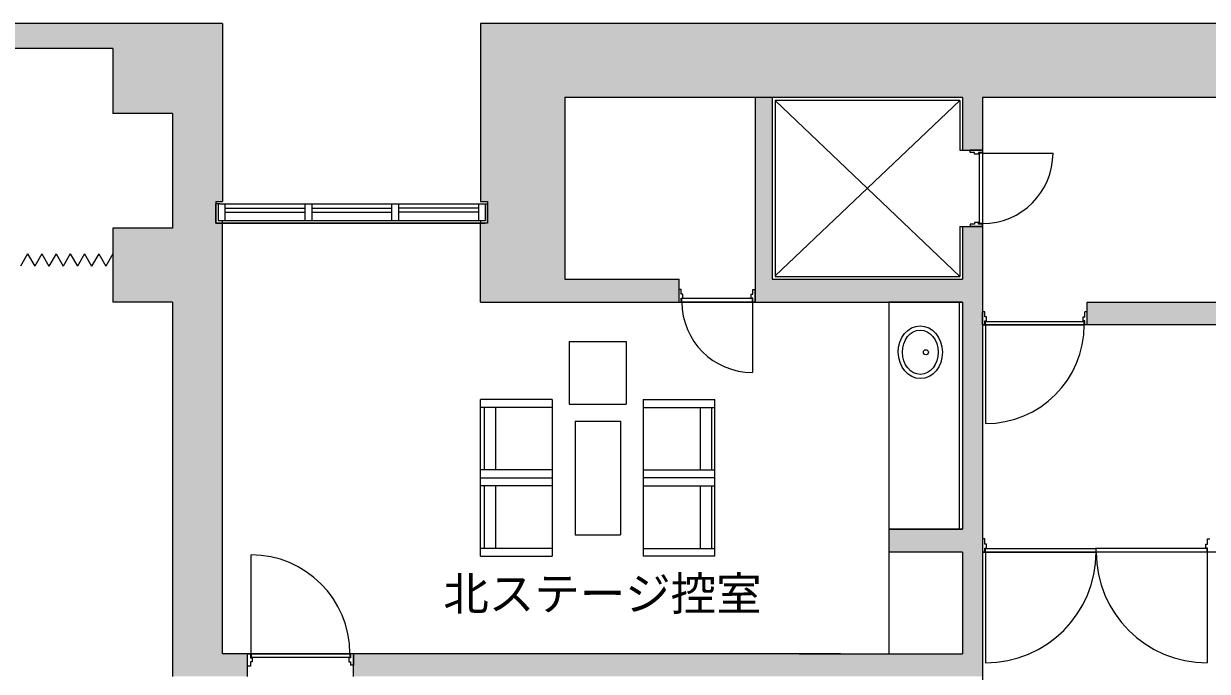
# Model space of a CAD drawing. Units: millimetres, scale not verified. Extents: x -61855 to 52913, y -114842 to -21833.
# Drawn here: x -14927 to -4514, y -32215 to -26515 of the extents above; entities that cross this region are included whole.
import ezdxf
from ezdxf.enums import TextEntityAlignment as Align

# ---------------------------------------------------------------- set-up
doc = ezdxf.new("R2010")
doc.units = ezdxf.units.MM
doc.header["$LTSCALE"] = 200
doc.linetypes.add('DASHED1', pattern=[1.8, 1.2, -0.6])
for name, color, linetype, lineweight in [('0-1_躯体', 7, 'Continuous', 9), ('0-2_建具', 7, 'Continuous', 9), ('0-5_設備機器', 7, 'Continuous', 9), ('0-8_備品', 2, 'Continuous', 5)]:
    doc.layers.add(name, color=color, linetype=linetype, lineweight=lineweight)
doc.layers.add('0-4_室名', color=7, linetype='Continuous')
doc.styles.add('・', font='')
doc.styles.get('・').set_extended_font_data('・')

msp = doc.modelspace()

# ---------------------------------------------------------------- linework, layer by layer
at = {"layer": '0-1_躯体'}
for p, q in [((-13176.8, -26515), (-13176.8, -28080)), ((-10906.8, -26515), (-10906.8, -28080)), ((2513.2, -26515), (-10906.8, -26515)), ((2513.2, -26515), (-10906.8, -26515)), ((-14141.8, -26735), (-19536.8, -26735)), ((-14141.8, -26735), (-14141.8, -27305)), ((-6666.8, -27165), (-10166.8, -27165)), ((-10166.8, -27165), (-10166.8, -28765)), ((-8491.8, -27165), (-8491.8, -28965)), ((-6666.8, -27165), (-6666.8, -27629.4)), ((1833.2, -27165), (-6491.8, -27165)), ((-6491.8, -27165), (-6491.8, -35240)), ((-6691.9, -28739.9), (-8316.8, -27190)), ((-8315.8, -28735.7), (-6691.8, -27190)), ((-13616.8, -27305), (-14141.8, -27305)), ((-13236.8, -28080), (-13236.8, -28270)), ((-13236.8, -28080), (-13176.8, -28080)), ((-10906.8, -28080), (-10846.9, -28080)), ((-10846.9, -28080), (-10846.9, -28270)), ((-10846.9, -28270), (-13236.8, -28270)), ((-13176.8, -32060), (-13176.8, -28270)), ((-10906.8, -28965), (-10906.8, -28270)), ((-6691.8, -28299.2), (-6691.8, -28740)), ((-6691.8, -28299.2), (-6491.8, -28299.2)), ((-6666.8, -28299.2), (-6666.8, -28765)), ((-10166.8, -28765), (-9161.8, -28765)), ((-9161.8, -28965), (-9161.8, -28765)), ((-8316.8, -28740), (-6691.8, -28740)), ((-13616.8, -28965), (-14141.8, -28965)), ((-13616.8, -28965), (-13616.8, -32260)), ((-10906.8, -28965), (-6666.8, -28965)), ((-6666.8, -28965), (-6666.8, -30965)), ((-5571.8, -28965), (-166.8, -28965)), ((-5571.8, -29165), (-5571.8, -28965)), ((-366.8, -29165), (-6491.8, -29165)), ((-7316.8, -30965), (-6666.8, -30965)), ((-7316.8, -30965), (-7316.8, -32060)), ((-6666.8, -31165), (-7316.8, -31165)), ((-6666.8, -31165), (-6666.8, -32060)), ((1489.5, -31165), (-6491.8, -31165)), ((-7740, -32060), (-13176.8, -32060)), ((-12956.8, -32260), (-12956.8, -32060)), ((-12026.8, -32260), (-12026.8, -32060)), ((-8104.2, -32060), (-6666.8, -32060))]:
    msp.add_line(p, q, dxfattribs=at)
for points in [[(-13176.8, -26515), (-39256.8, -26515), (-39256.8, -28080)], [(-8341.8, -27165), (-8341.8, -28765), (-6666.8, -28765)], [(-6691.8, -27190), (-8316.8, -27190), (-8316.8, -28740)], [(-6691.8, -27190), (-6691.8, -27629.4), (-6491.8, -27629.4)], [(-13616.8, -27305), (-13616.8, -28315), (-14141.8, -28315), (-14141.8, -28965)]]:
    msp.add_lwpolyline(points, dxfattribs=at)
at = {"layer": '0-1_躯体', "color": 9}
for points in [[(-13176.8, -26515), (-38291.8, -26515), (-13176.8, -26735), (-38291.8, -26735)], [(-14141.8, -27305), (-13176.8, -27305), (-14141.8, -26515), (-13176.8, -26515)], [(-6491.8, -27165), (-6491.8, -26515), (-10906.8, -27165), (-10906.8, -26515)], [(-10846.9, -28080), (-10846.9, -26515), (-10906.8, -28080), (-10906.8, -26515)], [(2513.2, -26515), (-6491.8, -26515), (2513.2, -27165), (-6491.8, -27165)], [(-10166.8, -28965), (-10166.8, -27165), (-10846.9, -28965), (-10846.9, -27165)], [(-8341.8, -28765), (-8341.8, -27165), (-8491.8, -28765), (-8491.8, -27165)], [(-6491.8, -27629.4), (-6491.8, -27165), (-6666.8, -27629.4), (-6666.8, -27165)], [(-13236.7, -28270), (-13236.7, -27305), (-13616.8, -28270), (-13616.8, -27305)], [(-13176.8, -28080), (-13176.8, -27305), (-13616.8, -28080), (-13616.8, -27305)], [(-13176.8, -28965), (-13176.8, -28315), (-14141.8, -28965), (-14141.8, -28315)], [(-13176.8, -28270), (-13616.8, -28270), (-13176.8, -28315), (-13616.8, -28315)], [(-10906.8, -28965), (-10846.9, -28965), (-10906.8, -28270), (-10846.9, -28270)], [(-6491.8, -28299.2), (-6666.8, -28299.2), (-6491.8, -28965), (-6666.8, -28965)], [(-9161.8, -28965), (-9161.8, -28765), (-10166.8, -28965), (-10166.8, -28765)], [(-6666.8, -28765), (-8491.8, -28765), (-6666.8, -28965), (-8491.8, -28965)], [(-13176.8, -32060), (-13176.8, -28965), (-13616.8, -32060), (-13616.8, -28965)], [(-6491.8, -32260), (-6491.8, -28965), (-6666.8, -32260), (-6666.8, -28965)], [(-366.8, -29165), (-366.8, -28965), (-5571.8, -29165), (-5571.8, -28965)], [(-6666.8, -31165), (-6666.8, -30965), (-7316.8, -31165), (-7316.8, -30965)], [(-12956.8, -32060), (-13616.8, -32060), (-12956.8, -32260), (-13616.8, -32260)], [(-6491.8, -32260), (-6491.8, -32060), (-12026.8, -32260), (-12026.8, -32060)]]:
    msp.add_solid(points, dxfattribs=at)
at = {"layer": '0-2_建具'}
for p, q in [((-6491.8, -27629.2), (-6601.8, -27629.2)), ((-6601.8, -27649.2), (-6601.8, -27629.2)), ((-6526.8, -27664.2), (-6561.8, -27664.2)), ((-6491.8, -27654.2), (-6521.8, -27654.2)), ((-6521.8, -27654.2), (-6521.8, -28274.2)), ((-6491.8, -27629.2), (-6491.8, -27649.2)), ((-6491.8, -27654.2), (-6491.8, -28274.2)), ((-13201.5, -28100), (-13236.7, -28100)), ((-13236.7, -28270), (-13236.7, -28100)), ((-13216.8, -28100), (-13216.8, -28250)), ((-13201.5, -28100), (-10846.9, -28100)), ((-13156.8, -28100), (-13156.8, -28250)), ((-12453.1, -28100), (-12453.1, -28250)), ((-12393.1, -28100), (-12393.1, -28250)), ((-11689.8, -28100), (-11689.8, -28250)), ((-11629.8, -28100), (-11629.8, -28250)), ((-10926.8, -28100), (-10926.8, -28250)), ((-10866.8, -28100), (-10866.8, -28250)), ((-10846.9, -28270), (-10846.9, -28100)), ((-13156.8, -28137.5), (-12453.1, -28137.5)), ((-13156.8, -28175), (-12453.1, -28175)), ((-12393.1, -28137.5), (-11689.8, -28137.5)), ((-12393.1, -28175), (-11689.8, -28175)), ((-10926.8, -28137.5), (-11629.8, -28137.5)), ((-10926.8, -28175), (-11629.8, -28175)), ((-13236.7, -28270), (-10866.8, -28270)), ((-10866.8, -28250), (-13216.8, -28250)), ((-13176.8, -28270), (-13176.8, -28250)), ((-10906.9, -28250), (-10906.9, -28270)), ((-10846.9, -28270), (-10906.9, -28270)), ((-6561.8, -28279.2), (-6601.8, -28279.2)), ((-6601.8, -28279.2), (-6601.8, -28299.2)), ((-6491.8, -28299.2), (-6601.8, -28299.2)), ((-6526.8, -28264.2), (-6561.8, -28264.2)), ((-6561.8, -28264.2), (-6561.8, -28279.2)), ((-6491.8, -28274.2), (-6521.8, -28274.2)), ((-6491.8, -28299.2), (-6491.8, -28279.2)), ((-9161.8, -28965), (-9161.8, -28855)), ((-9141.8, -28855), (-9161.8, -28855)), ((-9141.8, -28895), (-9141.8, -28855)), ((-9126.8, -28895), (-9141.8, -28895)), ((-8516.8, -28935), (-9136.8, -28935)), ((-9136.8, -28965), (-9136.8, -28935)), ((-9126.8, -28930), (-9126.8, -28895)), ((-8526.8, -28930), (-8526.8, -28895)), ((-8516.8, -28965), (-8516.8, -28935)), ((-8511.8, -28855), (-8491.8, -28855)), ((-8491.8, -28965), (-8491.8, -28855)), ((-9161.8, -28965), (-9141.8, -28965)), ((-8516.8, -28965), (-9136.8, -28965)), ((-8491.8, -28965), (-8511.8, -28965)), ((-6491.8, -29165), (-6491.8, -29050)), ((-5571.8, -29050), (-5591.8, -29050)), ((-5571.8, -29165), (-5571.8, -29050)), ((-6471.8, -29130), (-6456.8, -29130)), ((-6471.8, -29165), (-6471.8, -29130)), ((-6466.8, -29165), (-6466.8, -29135)), ((-6466.8, -29135), (-5596.8, -29135)), ((-6456.8, -29130), (-6456.8, -29095)), ((-5606.8, -29130), (-5606.8, -29095)), ((-5596.8, -29165), (-5596.8, -29135)), ((-6491.8, -29165), (-6471.8, -29165)), ((-6466.8, -29165), (-5596.8, -29165)), ((-5571.8, -29165), (-5591.8, -29165)), ((-6491.8, -31050), (-6491.8, -31165)), ((-6471.8, -31130), (-6456.8, -31130)), ((-6471.8, -31165), (-6471.8, -31130)), ((-6456.8, -31130), (-6456.8, -31095)), ((-4526.8, -31130), (-4526.8, -31095)), ((-6491.8, -31165), (-6471.8, -31165)), ((-6466.8, -31165), (-6466.8, -31135)), ((-6466.8, -31135), (-5486.8, -31135)), ((-6466.8, -31165), (-5486.8, -31165)), ((-4516.8, -31135), (-5496.8, -31135)), ((-4516.8, -31165), (-5496.8, -31165)), ((-5491.8, -31165), (-5491.8, -31135)), ((-5461.8, -31165), (-5481.8, -31165)), ((-4516.8, -31165), (-4516.8, -31135)), ((-12956.8, -32170), (-12956.8, -32060)), ((-12956.8, -32060), (-12931.8, -32060)), ((-12926.8, -32060), (-12056.8, -32060)), ((-12926.8, -32060), (-12926.8, -32090)), ((-12056.8, -32060), (-12056.8, -32090)), ((-12026.8, -32060), (-12026.8, -32160)), ((-12931.8, -32170), (-12956.8, -32170)), ((-12931.8, -32130), (-12931.8, -32170)), ((-12916.8, -32130), (-12931.8, -32130)), ((-12926.8, -32090), (-12056.8, -32090)), ((-12916.8, -32095), (-12916.8, -32130)), ((-12051.8, -32095), (-12066.8, -32095)), ((-12066.8, -32095), (-12066.8, -32130)), ((-12066.8, -32130), (-12051.8, -32130)), ((-12051.8, -32130), (-12051.8, -32160)), ((-12026.8, -32160), (-12051.8, -32160))]:
    msp.add_line(p, q, dxfattribs=at)
at = {"layer": '0-2_建具', "color": 4, "lineweight": 5}
for p, q in [((-6491.8, -27654.2), (-5871.8, -27654.2)), ((-8516.8, -28965), (-8516.8, -29585)), ((-6466.8, -29165), (-6466.8, -30035)), ((-12926.8, -32060), (-12926.8, -31190)), ((-6466.8, -31165), (-6466.8, -32140)), ((-4516.8, -31165), (-4516.8, -32140))]:
    msp.add_line(p, q, dxfattribs=at)
at = {"layer": '0-2_建具', "color": 4, "linetype": 'DASHED1', "lineweight": 5}
for p, q in [((-14891.8, -28540), (-14954.3, -28648.2)), ((-14891.8, -28540), (-14829.3, -28648.2)), ((-14766.8, -28540), (-14829.3, -28648.2)), ((-14766.8, -28540), (-14704.3, -28648.2)), ((-14641.8, -28540), (-14704.3, -28648.2)), ((-14641.8, -28540), (-14579.3, -28648.2)), ((-14516.8, -28540), (-14579.3, -28648.2)), ((-14516.8, -28540), (-14454.3, -28648.2)), ((-14391.8, -28540), (-14454.3, -28648.2)), ((-14391.8, -28540), (-14329.3, -28648.2)), ((-14266.8, -28540), (-14329.3, -28648.2)), ((-14266.8, -28540), (-14204.3, -28648.2)), ((-14141.8, -28540), (-14204.3, -28648.2))]:
    msp.add_line(p, q, dxfattribs=at)
at = {"layer": '0-2_建具'}
for points in [[(-6561.8, -27664.2), (-6561.8, -27649.2), (-6601.8, -27649.2)], [(-6491.8, -27649.2), (-6526.8, -27649.2), (-6526.8, -27664.2)], [(-6491.8, -28279.2), (-6526.8, -28279.2), (-6526.8, -28264.2)], [(-9141.8, -28965), (-9141.8, -28930), (-9126.8, -28930)], [(-8526.8, -28895), (-8511.8, -28895), (-8511.8, -28855)], [(-8511.8, -28965), (-8511.8, -28930), (-8526.8, -28930)], [(-6456.8, -29095), (-6471.8, -29095), (-6471.8, -29050), (-6491.8, -29050)], [(-5606.8, -29095), (-5591.8, -29095), (-5591.8, -29050)], [(-5591.8, -29165), (-5591.8, -29130), (-5606.8, -29130)], [(-6456.8, -31095), (-6471.8, -31095), (-6471.8, -31050), (-6491.8, -31050)], [(-4526.8, -31095), (-4511.8, -31095), (-4511.8, -31050), (-4491.8, -31050)], [(-4511.8, -31165), (-4511.8, -31130), (-4526.8, -31130)], [(-12931.8, -32060), (-12931.8, -32095), (-12916.8, -32095)], [(-12026.8, -32060), (-12051.8, -32060), (-12051.8, -32095)]]:
    msp.add_lwpolyline(points, dxfattribs=at)
at = {"layer": '0-2_建具', "color": 4, "lineweight": 5}
for centre, radius, start, end in [((-6491.8, -27654.2), 620, 270, 0), ((-8516.8, -28965), 620, 180, 270), ((-6466.8, -29165), 870, 270, 0), ((-12926.8, -32060), 870, 0, 90), ((-6466.8, -31165), 975, 270, 0), ((-4516.8, -31165), 975, 180, 270)]:
    msp.add_arc(centre, radius, start, end, dxfattribs=at)
at = {"layer": '0-5_設備機器'}
for p, q in [((-7316.8, -28965), (-7316.8, -30965)), ((-6666.8, -28965), (-7316.8, -28965)), ((-6696.8, -28965), (-6696.8, -30965))]:
    msp.add_line(p, q, dxfattribs=at)
msp.add_lwpolyline([(-6666.8, -28965), (-6666.8, -30965), (-7316.8, -30965)], dxfattribs=at)
msp.add_circle((-6990.3, -29406.7), 22.2, dxfattribs=at)
for major_axis, ratio in [((-1, 232.5), 0.8356), ((-0.8, 195.3), 0.8043)]:
    msp.add_ellipse((-7039.1, -29406.7), major_axis=major_axis, ratio=ratio, dxfattribs=at)
at = {"layer": '0-8_備品'}
for p, q in [((-10276.8, -29822.5), (-10906.8, -29822.5)), ((-10906.8, -30512.5), (-10906.8, -29822.5)), ((-10276.8, -29822.5), (-10276.8, -30512.5)), ((-9476.8, -29822.5), (-9476.8, -30512.5)), ((-9476.8, -29822.5), (-8846.8, -29822.5)), ((-8846.8, -30512.5), (-8846.8, -29822.5)), ((-10276.8, -29892.5), (-10906.8, -29892.5)), ((-10876.8, -29892.5), (-10876.8, -30442.5)), ((-10776.8, -29892.5), (-10776.8, -30442.5)), ((-9476.8, -29892.5), (-8846.8, -29892.5)), ((-8976.8, -29892.5), (-8976.8, -30442.5)), ((-8876.8, -29892.5), (-8876.8, -30442.5)), ((-10276.8, -30442.5), (-10906.8, -30442.5)), ((-9476.8, -30442.5), (-8846.8, -30442.5)), ((-10906.8, -31202.5), (-10906.8, -30512.5)), ((-10906.8, -30512.5), (-10276.8, -30512.5)), ((-10276.8, -30582.5), (-10906.8, -30582.5)), ((-10876.8, -30582.5), (-10876.8, -31132.5)), ((-10776.8, -30582.5), (-10776.8, -31132.5)), ((-10276.8, -30512.5), (-10276.8, -31202.5)), ((-9476.8, -30512.5), (-9476.8, -31202.5)), ((-8846.8, -30512.5), (-9476.8, -30512.5)), ((-9476.8, -30582.5), (-8846.8, -30582.5)), ((-8976.8, -30582.5), (-8976.8, -31132.5)), ((-8876.8, -30582.5), (-8876.8, -31132.5)), ((-8846.8, -31202.5), (-8846.8, -30512.5)), ((-10276.8, -31132.5), (-10906.8, -31132.5)), ((-9476.8, -31132.5), (-8846.8, -31132.5)), ((-10906.8, -31202.5), (-10276.8, -31202.5)), ((-8846.8, -31202.5), (-9476.8, -31202.5))]:
    msp.add_line(p, q, dxfattribs=at)
for points in [[(-10126.8, -29312.5), (-9626.8, -29312.5), (-9626.8, -29862.5)], [(-10126.8, -29312.5), (-10126.8, -29862.5), (-9626.8, -29862.5)], [(-10076.8, -30012.5), (-9676.8, -30012.5), (-9676.8, -31012.5)], [(-10076.8, -30012.5), (-10076.8, -31012.5), (-9676.8, -31012.5)]]:
    msp.add_lwpolyline(points, dxfattribs=at)

# ---------------------------------------------------------------- texts
at = {"layer": '0-4_室名', "style": '・'}
msp.add_text('北ステージ控室', height=293.3, dxfattribs=at).set_placement((-11235.5, -31765.7), align=Align.BOTTOM_LEFT)

doc.saveas('drawing.dxf')
